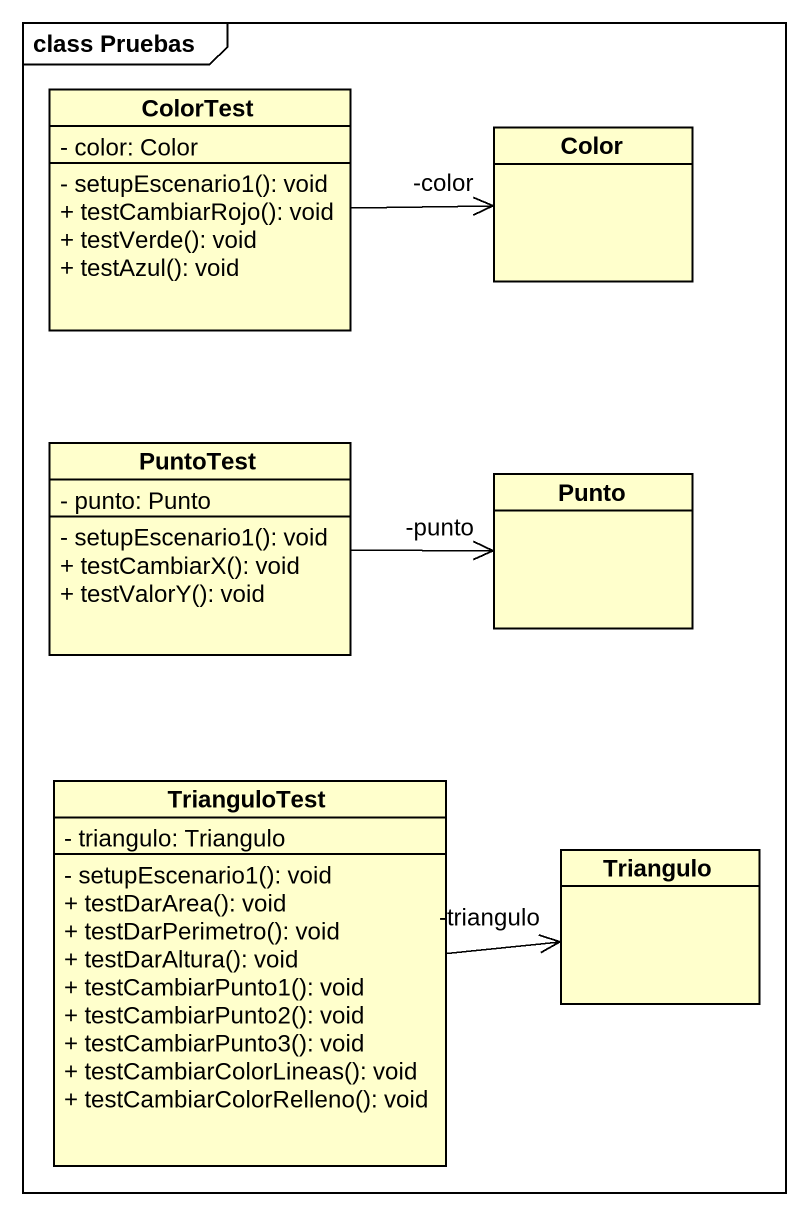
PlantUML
@startuml
mainframe class Pruebas
hide circle
hide empty members
skinparam classAttributeIconSize 0
class ColorTest {
  - color: Color
  - setupEscenario1(): void
  + testCambiarRojo(): void
  + testVerde(): void
  + testAzul(): void
}
class Color
class PuntoTest {
  - punto: Punto
  - setupEscenario1(): void
  + testCambiarX(): void
  + testValorY(): void
}
class Punto
class TrianguloTest {
  - triangulo: Triangulo
  - setupEscenario1(): void
  + testDarArea(): void
  + testDarPerimetro(): void
  + testDarAltura(): void
  + testCambiarPunto1(): void
  + testCambiarPunto2(): void
  + testCambiarPunto3(): void
  + testCambiarColorLineas(): void
  + testCambiarColorRelleno(): void
}
class Triangulo
ColorTest -right-> "-color" Color
PuntoTest -right-> "-punto" Punto
TrianguloTest -right-> "-triangulo" Triangulo
@enduml
